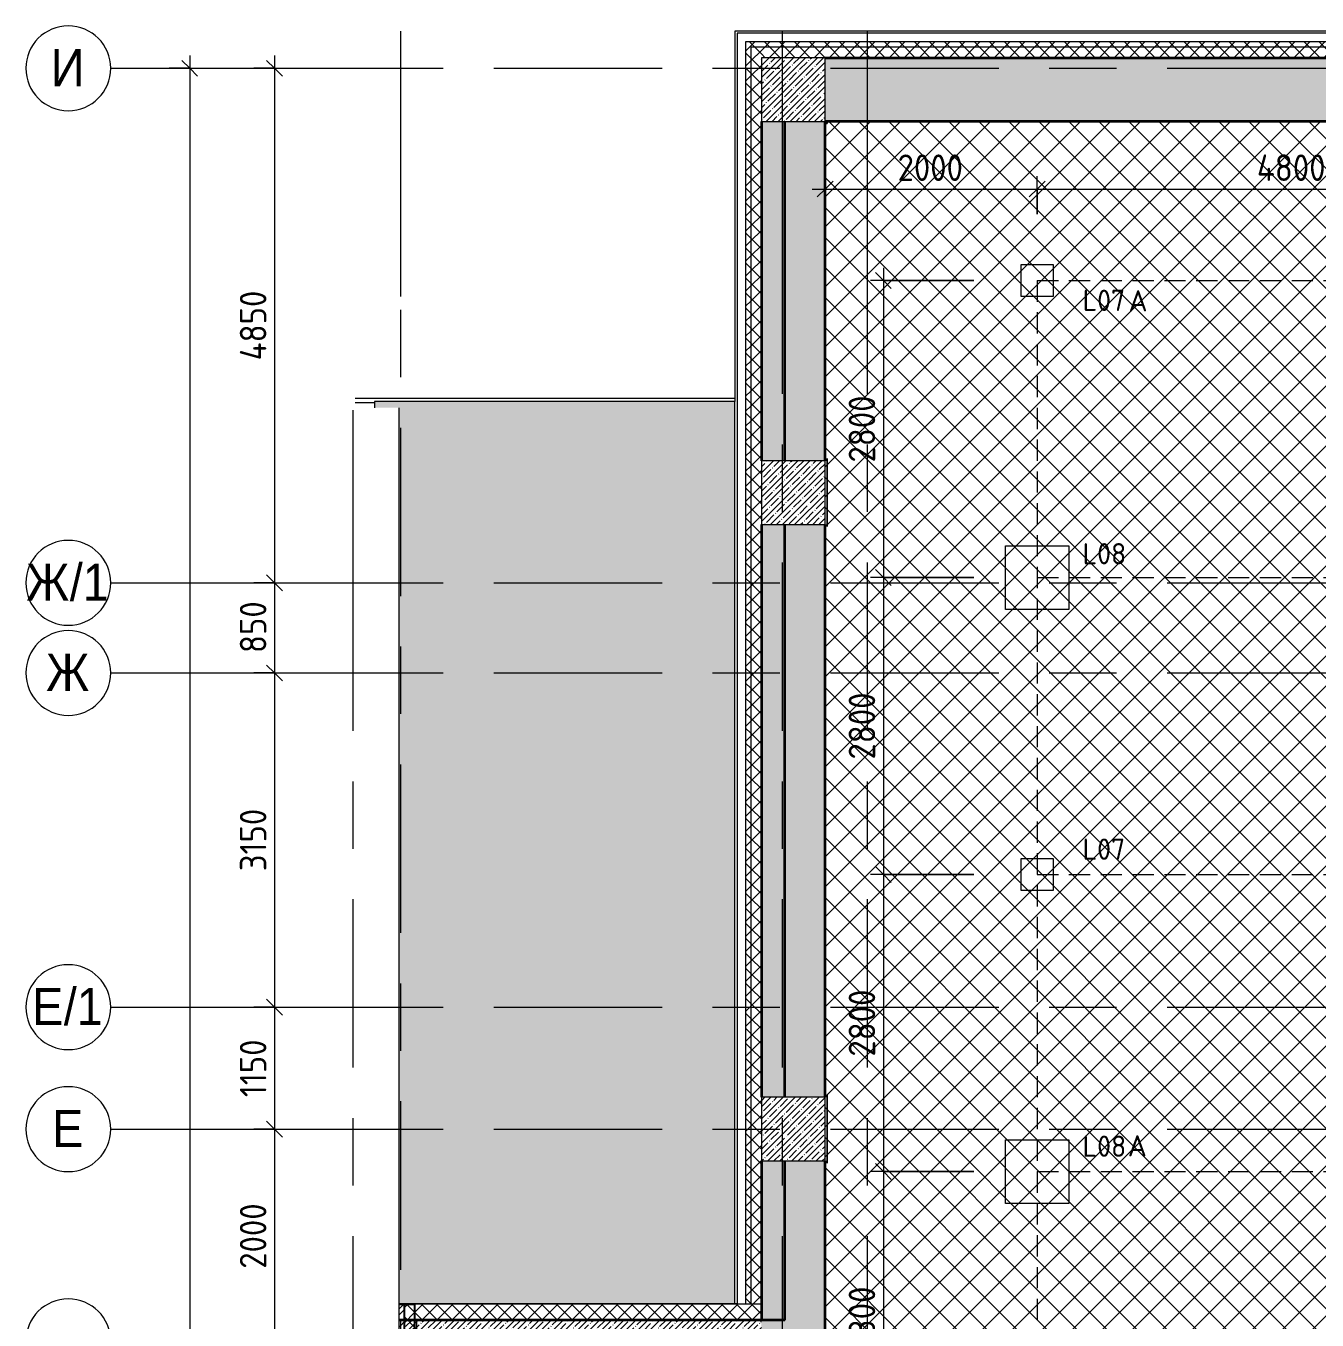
# Model space of a CAD drawing. Header units: millimetres. Extents: x 35224 to 234359, y -8553 to 29000.
# Drawn here: x 35224 to 47400, y 15200 to 27400 of the extents above; entities that cross this region are included whole.
import ezdxf

# ---------------------------------------------------------------- set-up
doc = ezdxf.new("R2010")
doc.units = ezdxf.units.MM
doc.linetypes.add('ADSK_Штрих_ш2 п1', pattern=[300, 200, -100])
doc.linetypes.add('Осевая', pattern=[3175, 635, -476.25, 1587.5, -476.25])
for name, color, linetype, lineweight in [('A-ANNO-DIMS', 7, 'Continuous', 9), ('A-ANNO-DIMS-100', 7, 'Continuous', 9), ('A-CLNG-PATT', 7, 'Continuous', 9), ('A-DETL', 7, 'Continuous', 9), ('A-DETL-1', 7, 'ADSK_Штрих_ш2 п1', 9), ('A-DETL-GENF', 7, 'Continuous', 9), ('A-GENM', 7, 'Continuous', 9), ('A-WALL', 7, 'Continuous', 9), ('E-LITE-EQPM-IDEN', 7, 'Continuous', 9), ('I-WALL', 7, 'Continuous', 9), ('S-COLS', 7, 'Continuous', 9), ('Оси', 7, 'Continuous', 9), ('Оси-1', 7, 'Continuous', 20), ('Оси-2', 7, 'Осевая', 9)]:
    doc.layers.add(name, color=color, linetype=linetype, lineweight=lineweight)
for name, color, linetype, lineweight, true_color in [('A-ANNO-NOTE', 1, 'Continuous', 9, 0xff0000), ('A-CLNG-1', 7, 'Continuous', 9, 0xc0c0c0), ('A-DETL-GENF-1', 7, 'Continuous', 9, 0xfafafa), ('A-WALL-1', 7, 'Continuous', 25, 0x3c3c3c), ('A-WALL-2', 7, 'Continuous', 13, 0x3c3c3c), ('A-WALL-3', 7, 'Continuous', 35, 0x3c3c3c), ('A-WALL-FNSH-1', 7, 'Continuous', 13, 0x3c3c3c), ('A-WALL-FNSH-2', 7, 'Continuous', 9, 0x3c3c3c), ('G-ANNO-TEXT-1', 1, 'Continuous', 9, 0xff0000)]:
    doc.layers.add(name, color=color, linetype=linetype, lineweight=lineweight, true_color=true_color)
doc.styles.add('Arial', font='arial.ttf', dxfattribs={"width": 0.9, "height": 350})
doc.styles.add('GOST Common', font='GOST_Common.ttf', dxfattribs={"height": 200})
doc.styles.add('ISOCPEUR', font='isocpeur.ttf', dxfattribs={"width": 0.9, "height": 250})
doc.styles.add('ISOCPEUR_1', font='isocpeur.ttf', dxfattribs={"height": 200})
doc.dimstyles.new('ISO-2_5_0_9К_БОЛЬШОЙ', dxfattribs={"dimscale": 304.8, "dimtxt": 248.995294, "dimasz": 0.492126, "dimexe": 0.393701, "dimexo": 0.984252, "dimgap": 0, "dimtad": 1, "dimdec": 0, "dimrnd": 10, "dimzin": 0, "dimdsep": 46, "dimtxsty": 'ISOCPEUR', "dimblk1": 'OBLIQUE', "dimblk2": 'OBLIQUE', "dimsah": 1, "dimcen": 0.09, "dimdle": 0.393701, "dimazin": 0, "dimtfac": 1, "dimtdec": 4, "dimtix": 1, "dimtmove": 0, "dimatfit": 3, "dimfxl": 1, "dimtvp": 1, "dimtolj": 1, "dimtzin": 0, "dimarcsym": 2})
doc.dimstyles.new('ISO-2_5_0_9К_БОЛЬШОЙ_2', dxfattribs={"dimscale": 304.8, "dimtxt": 248.995294, "dimasz": 0.492126, "dimexe": 0.393701, "dimexo": 0.984252, "dimgap": 0, "dimtad": 1, "dimdec": 0, "dimrnd": 10, "dimzin": 0, "dimdsep": 46, "dimtxsty": 'ISOCPEUR', "dimblk1": 'OBLIQUE', "dimblk2": 'OBLIQUE', "dimsah": 1, "dimcen": 0.09, "dimdle": 0.393701, "dimazin": 0, "dimtfac": 1, "dimtdec": 4, "dimtix": 1, "dimtmove": 2, "dimatfit": 3, "dimfxl": 1, "dimtvp": 1, "dimtolj": 1, "dimtzin": 0, "dimarcsym": 2})
pattern_1 = [(45, (0, 0), (-70.71068, 70.71068), []), (135, (0, 0), (-70.71068, -70.71068), [])]
pattern_2 = [(45, (0, 0), (-57.02463, 57.02463), []), (45, (57.025, 0), (-57.02463, 57.02463), [100.806, -20.161, 3.353, -16.808])]

# ---------------------------------------------------------------- blocks, each defined once
blk = doc.blocks.new('BSC_Колонна _Прямоугольная - 600х600-V11-План расстановки осветительного оборудования 3 этажа в осях 12-23')
at = {"layer": 'S-COLS'}
h = blk.add_hatch(dxfattribs=at)
h.set_pattern_fill('FP_7', color=256, style=0, pattern_type=2)
h.set_pattern_definition([(45, (-42460, -26800), (-57.02463, 57.02463), []), (45, (-42402.975, -26800), (-57.02463, 57.02463), [100.806, -20.161, 3.353, -16.808])])
h.paths.add_polyline_path([(-300, -300), (300, -300), (300, 300), (-300, 300)])
for p, q in [((300, 300), (-300, 300)), ((-300, 300), (-300, -300)), ((300, -300), (300, 300)), ((-300, -300), (300, -300))]:
    blk.add_line(p, q, dxfattribs=at)
blk = doc.blocks.new('BSC_Колонна _Прямоугольная - 600х600-V14-План расстановки осветительного оборудования 3 этажа в осях 12-23')
at = {"layer": 'S-COLS'}
h = blk.add_hatch(dxfattribs=at)
h.set_pattern_fill('FP_9', color=256, style=0, pattern_type=2)
h.set_pattern_definition([(45, (-42460, -17000), (-57.02463, 57.02463), []), (45, (-42402.975, -17000), (-57.02463, 57.02463), [100.806, -20.161, 3.353, -16.808])])
h.paths.add_polyline_path([(-300, -300), (300, -300), (300, 300), (-300, 300), (-300, 7)])
for p, q in [((300, 300), (-300, 300)), ((-300, 300), (-300, -300)), ((300, -300), (300, 300)), ((-300, -300), (300, -300))]:
    blk.add_line(p, q, dxfattribs=at)
blk = doc.blocks.new('BSC_Колонна _Прямоугольная - 600х600-V15-План расстановки осветительного оборудования 3 этажа в осях 12-23')
at = {"layer": 'S-COLS'}
h = blk.add_hatch(dxfattribs=at)
h.set_pattern_fill('FP_10', color=256, style=0, pattern_type=2)
h.set_pattern_definition([(45, (-42460, -23000), (-57.02463, 57.02463), []), (45, (-42402.975, -23000), (-57.02463, 57.02463), [100.806, -20.161, 3.353, -16.808])])
h.paths.add_polyline_path([(-300, -300), (300, -300), (300, 300), (-300, 300), (-300, 54)])
for p, q in [((300, 300), (-300, 300)), ((-300, 300), (-300, -300)), ((300, -300), (300, 300)), ((-300, -300), (300, -300))]:
    blk.add_line(p, q, dxfattribs=at)
blk = doc.blocks.new('парапет10 - парапет-22960140-План расстановки осветительного оборудования 3 этажа в осях 12-23')
at = {"layer": 'A-GENM'}
for p, q in [((41910, 23888), (38329, 23888)), ((38329, 23851), (38510, 23851))]:
    blk.add_line(p, q, dxfattribs=at)
blk = doc.blocks.new('DET_L_Линия разрыва - М100-30654842-План расстановки осветительного оборудования 3 этажа в осях 12-23')
at = {"layer": 'A-DETL-GENF'}
blk.add_line((11740, 0), (0, 0), dxfattribs=at)
blk = doc.blocks.new('Ось сетки - D8-29747960-План расстановки осветительного оборудования 3 этажа в осях 12-23')
at = {"layer": 'Оси-1'}
for start, end in [(360, 180), (180, 360)]:
    blk.add_arc((0, 0), 4, start, end, dxfattribs=at)
blk = doc.blocks.new('DIMBLOCK20-План расстановки осветительного оборудования 3 этажа в осях 12-23')
at = {"layer": 'A-ANNO-DIMS-100'}
for p, q in [((42760, 25668), (42760, 25982)), ((44760, 25625), (44760, 25982)), ((42640, 25862), (44760, 25862)), ((42760, 25862), (42760, 25668)), ((44760, 25862), (44760, 25625))]:
    blk.add_line(p, q, dxfattribs=at)
at = {"layer": 'A-ANNO-DIMS-100', "lineweight": 20}
for p, q in [((42760, 25862), (42835, 25937)), ((44760, 25862), (44835, 25937)), ((42760, 25862), (42685, 25787)), ((44760, 25862), (44685, 25787))]:
    blk.add_line(p, q, dxfattribs=at)
at = {"layer": 'A-ANNO-DIMS-100', "color": 0, "insert": (43444, 26188), "char_height": 250, "width": 758.48, "attachment_point": 1, "line_spacing_factor": 1.149209, "style": 'ISOCPEUR'}
blk.add_mtext('2000', dxfattribs=at)
blk = doc.blocks.new('_Oblique')
at = {"color": 0, "linetype": 'ByBlock', "lineweight": -2}
blk.add_line((-0.5, -0.5), (0.5, 0.5), dxfattribs=at)
blk = doc.blocks.new('DIMBLOCK21-План расстановки осветительного оборудования 3 этажа в осях 12-23')
at = {"layer": 'A-ANNO-DIMS-100'}
for p, q in [((44760, 25625), (44760, 25982)), ((49560, 25300), (49560, 25982)), ((44760, 25862), (49560, 25862)), ((44760, 25862), (44760, 25625)), ((49560, 25862), (49560, 25300))]:
    blk.add_line(p, q, dxfattribs=at)
at = {"layer": 'A-ANNO-DIMS-100', "lineweight": 20}
for p, q in [((44760, 25862), (44835, 25937)), ((49560, 25862), (49635, 25937)), ((44760, 25862), (44685, 25787)), ((49560, 25862), (49485, 25787))]:
    blk.add_line(p, q, dxfattribs=at)
at = {"layer": 'A-ANNO-DIMS-100', "color": 0, "insert": (46832, 26188), "char_height": 250, "width": 787.21, "attachment_point": 1, "line_spacing_factor": 1.149209, "style": 'ISOCPEUR'}
blk.add_mtext('4800', dxfattribs=at)
blk = doc.blocks.new('DIMBLOCK25-План расстановки осветительного оборудования 3 этажа в осях 12-23')
at = {"layer": 'A-ANNO-DIMS-100', "lineweight": 20}
for p, q in [((43310, 25000), (43235, 25075)), ((43310, 25000), (43385, 24925)), ((43310, 22200), (43235, 22275)), ((43310, 22200), (43385, 22125))]:
    blk.add_line(p, q, dxfattribs=at)
at = {"layer": 'A-ANNO-DIMS-100'}
for p, q in [((43310, 25120), (43310, 22200)), ((44162, 25000), (43190, 25000)), ((43310, 25000), (44162, 25000)), ((44162, 22200), (43190, 22200)), ((43310, 22200), (44162, 22200))]:
    blk.add_line(p, q, dxfattribs=at)
at = {"layer": 'A-ANNO-DIMS-100', "color": 0, "insert": (42983, 23284), "char_height": 250, "width": 758.48, "attachment_point": 1, "rotation": 90, "line_spacing_factor": 1.149209, "style": 'ISOCPEUR'}
blk.add_mtext('2800', dxfattribs=at)
blk = doc.blocks.new('DIMBLOCK26-План расстановки осветительного оборудования 3 этажа в осях 12-23')
at = {"layer": 'A-ANNO-DIMS-100', "lineweight": 20}
for p, q in [((43310, 22200), (43235, 22275)), ((43310, 22200), (43385, 22125)), ((43310, 19400), (43235, 19475)), ((43310, 19400), (43385, 19325))]:
    blk.add_line(p, q, dxfattribs=at)
at = {"layer": 'A-ANNO-DIMS-100'}
for p, q in [((44162, 22200), (43190, 22200)), ((43310, 22200), (43310, 19400)), ((43310, 22200), (44162, 22200)), ((44162, 19400), (43190, 19400)), ((43310, 19400), (44162, 19400))]:
    blk.add_line(p, q, dxfattribs=at)
at = {"layer": 'A-ANNO-DIMS-100', "color": 0, "insert": (42983, 20484), "char_height": 250, "width": 758.48, "attachment_point": 1, "rotation": 90, "line_spacing_factor": 1.149209, "style": 'ISOCPEUR'}
blk.add_mtext('2800', dxfattribs=at)
blk = doc.blocks.new('DIMBLOCK27-План расстановки осветительного оборудования 3 этажа в осях 12-23')
at = {"layer": 'A-ANNO-DIMS-100'}
for p, q in [((44162, 19400), (43190, 19400)), ((43310, 19400), (43310, 16600)), ((43310, 19400), (44162, 19400)), ((44162, 16600), (43190, 16600)), ((43310, 16600), (44162, 16600))]:
    blk.add_line(p, q, dxfattribs=at)
at = {"layer": 'A-ANNO-DIMS-100', "lineweight": 20}
for p, q in [((43310, 19400), (43235, 19475)), ((43310, 19400), (43385, 19325)), ((43310, 16600), (43235, 16675)), ((43310, 16600), (43385, 16525))]:
    blk.add_line(p, q, dxfattribs=at)
at = {"layer": 'A-ANNO-DIMS-100', "color": 0, "insert": (42983, 17684), "char_height": 250, "width": 758.48, "attachment_point": 1, "rotation": 90, "line_spacing_factor": 1.149209, "style": 'ISOCPEUR'}
blk.add_mtext('2800', dxfattribs=at)
blk = doc.blocks.new('DIMBLOCK28-План расстановки осветительного оборудования 3 этажа в осях 12-23')
at = {"layer": 'A-ANNO-DIMS-100'}
for p, q in [((44162, 16600), (43190, 16600)), ((43310, 16600), (43310, 13800)), ((43310, 16600), (44162, 16600)), ((44162, 13800), (43190, 13800)), ((43310, 13800), (44162, 13800))]:
    blk.add_line(p, q, dxfattribs=at)
at = {"layer": 'A-ANNO-DIMS-100', "lineweight": 20}
for p, q in [((43310, 16600), (43235, 16675)), ((43310, 16600), (43385, 16525)), ((43310, 13800), (43235, 13875)), ((43310, 13800), (43385, 13725))]:
    blk.add_line(p, q, dxfattribs=at)
at = {"layer": 'A-ANNO-DIMS-100', "color": 0, "insert": (42983, 14884), "char_height": 250, "width": 758.48, "attachment_point": 1, "rotation": 90, "line_spacing_factor": 1.149209, "style": 'ISOCPEUR'}
blk.add_mtext('2800', dxfattribs=at)
blk = doc.blocks.new('DIMBLOCK53-План расстановки осветительного оборудования 3 этажа в осях 12-23')
at = {"layer": 'A-ANNO-DIMS-100'}
for p, q in [((37569, 27120), (37569, 22150)), ((37375, 27000), (37689, 27000)), ((37569, 27000), (37375, 27000)), ((37375, 22150), (37689, 22150)), ((37569, 22150), (37375, 22150))]:
    blk.add_line(p, q, dxfattribs=at)
at = {"layer": 'A-ANNO-DIMS-100', "lineweight": 20}
for p, q in [((37569, 27000), (37494, 27075)), ((37569, 27000), (37644, 26925)), ((37569, 22150), (37494, 22225)), ((37569, 22150), (37644, 22075))]:
    blk.add_line(p, q, dxfattribs=at)
at = {"layer": 'A-ANNO-DIMS-100', "color": 0, "insert": (37242, 24247), "char_height": 250, "width": 787.21, "attachment_point": 1, "rotation": 90, "line_spacing_factor": 1.149209, "style": 'ISOCPEUR'}
blk.add_mtext('4850', dxfattribs=at)
blk = doc.blocks.new('DIMBLOCK54-План расстановки осветительного оборудования 3 этажа в осях 12-23')
at = {"layer": 'A-ANNO-DIMS-100', "lineweight": 20}
for p, q in [((37569, 22150), (37494, 22225)), ((37569, 22150), (37644, 22075)), ((37569, 21300), (37494, 21375)), ((37569, 21300), (37644, 21225))]:
    blk.add_line(p, q, dxfattribs=at)
at = {"layer": 'A-ANNO-DIMS-100'}
for p, q in [((37375, 22150), (37689, 22150)), ((37569, 22150), (37375, 22150)), ((37569, 22150), (37569, 21300)), ((37375, 21300), (37689, 21300)), ((37569, 21300), (37375, 21300))]:
    blk.add_line(p, q, dxfattribs=at)
at = {"layer": 'A-ANNO-DIMS-100', "color": 0, "insert": (37242, 21488), "char_height": 250, "width": 568.86, "attachment_point": 1, "rotation": 90, "line_spacing_factor": 1.149209, "style": 'ISOCPEUR'}
blk.add_mtext('850', dxfattribs=at)
blk = doc.blocks.new('DIMBLOCK55-План расстановки осветительного оборудования 3 этажа в осях 12-23')
at = {"layer": 'A-ANNO-DIMS-100', "lineweight": 20}
for p, q in [((37569, 21300), (37494, 21375)), ((37569, 21300), (37644, 21225)), ((37569, 18150), (37494, 18225)), ((37569, 18150), (37644, 18075))]:
    blk.add_line(p, q, dxfattribs=at)
at = {"layer": 'A-ANNO-DIMS-100'}
for p, q in [((37375, 21300), (37689, 21300)), ((37569, 21300), (37375, 21300)), ((37569, 21300), (37569, 18150)), ((37375, 18150), (37689, 18150)), ((37569, 18150), (37375, 18150))]:
    blk.add_line(p, q, dxfattribs=at)
at = {"layer": 'A-ANNO-DIMS-100', "color": 0, "insert": (37242, 19431), "char_height": 250, "width": 706.76, "attachment_point": 1, "rotation": 90, "line_spacing_factor": 1.149209, "style": 'ISOCPEUR'}
blk.add_mtext('3150', dxfattribs=at)
blk = doc.blocks.new('DIMBLOCK56-План расстановки осветительного оборудования 3 этажа в осях 12-23')
at = {"layer": 'A-ANNO-DIMS-100', "lineweight": 20}
for p, q in [((37569, 18150), (37494, 18225)), ((37569, 18150), (37644, 18075)), ((37569, 17000), (37494, 17075)), ((37569, 17000), (37644, 16925))]:
    blk.add_line(p, q, dxfattribs=at)
at = {"layer": 'A-ANNO-DIMS-100'}
for p, q in [((37375, 18150), (37689, 18150)), ((37569, 18150), (37375, 18150)), ((37569, 18150), (37569, 17000)), ((37375, 17000), (37689, 17000)), ((37569, 17000), (37375, 17000))]:
    blk.add_line(p, q, dxfattribs=at)
at = {"layer": 'A-ANNO-DIMS-100', "color": 0, "insert": (37242, 17302), "char_height": 250, "width": 655.05, "attachment_point": 1, "rotation": 90, "line_spacing_factor": 1.149209, "style": 'ISOCPEUR'}
blk.add_mtext('1150', dxfattribs=at)
blk = doc.blocks.new('DIMBLOCK57-План расстановки осветительного оборудования 3 этажа в осях 12-23')
at = {"layer": 'A-ANNO-DIMS-100'}
for p, q in [((37375, 17000), (37689, 17000)), ((37569, 17000), (37375, 17000)), ((37569, 17000), (37569, 15000)), ((37375, 15000), (37689, 15000)), ((37569, 15000), (37375, 15000))]:
    blk.add_line(p, q, dxfattribs=at)
at = {"layer": 'A-ANNO-DIMS-100', "lineweight": 20}
for p, q in [((37569, 17000), (37494, 17075)), ((37569, 17000), (37644, 16925)), ((37569, 15000), (37494, 15075)), ((37569, 15000), (37644, 14925))]:
    blk.add_line(p, q, dxfattribs=at)
at = {"layer": 'A-ANNO-DIMS-100', "color": 0, "insert": (37242, 15684), "char_height": 250, "width": 758.48, "attachment_point": 1, "rotation": 90, "line_spacing_factor": 1.149209, "style": 'ISOCPEUR'}
blk.add_mtext('2000', dxfattribs=at)
blk = doc.blocks.new('DIMBLOCK65-План расстановки осветительного оборудования 3 этажа в осях 12-23')
at = {"layer": 'A-ANNO-DIMS-100'}
for p, q in [((36769, 27120), (36769, -120)), ((36575, 27000), (36889, 27000)), ((36769, 27000), (36575, 27000)), ((36575, 0), (36889, 0)), ((36769, 0), (36575, 0))]:
    blk.add_line(p, q, dxfattribs=at)
at = {"layer": 'A-ANNO-DIMS-100', "lineweight": 20}
for p, q in [((36769, 27000), (36694, 27075)), ((36769, 27000), (36844, 26925)), ((36769, 0), (36694, 75)), ((36769, 0), (36844, -75))]:
    blk.add_line(p, q, dxfattribs=at)
at = {"layer": 'A-ANNO-DIMS-100', "color": 0, "insert": (36442, 13795), "char_height": 250, "width": 948.1, "attachment_point": 1, "rotation": 90, "line_spacing_factor": 1.149209, "style": 'ISOCPEUR'}
blk.add_mtext('27000', dxfattribs=at)

msp = doc.modelspace()

# ---------------------------------------------------------------- hatches: boundary and pattern name
at = {"layer": 'A-CLNG-PATT'}
h = msp.add_hatch(dxfattribs=at)
h.set_pattern_fill('FP_50', color=256, style=0, pattern_type=2)
h.set_pattern_definition([(45, (0, 0), (-141.42136, 141.42136), []), (135, (0, 0), (-141.42136, -141.42136), [])])
h.paths.add_polyline_path([(66122.1, 12300), (66122.1, 26500), (42760, 26500), (42760, 12300), (65951.5, 12300)])
h.paths.add_polyline_path([(61160, 14457), (60960, 14457), (60960, 14657), (61160, 14657)])
h.paths.add_polyline_path([(62160, 14457), (61960, 14457), (61960, 14657), (62160, 14657)])
h.paths.add_polyline_path([(55160, 14457), (54960, 14457), (54960, 14657), (55160, 14657)])
h.paths.add_polyline_path([(53960, 14457), (53960, 14657), (54160, 14657), (54160, 14457)])
at = {"layer": 'A-DETL-GENF-1'}
h = msp.add_hatch(color=256, dxfattribs=at)
h.paths.add_polyline_path([(79036, -258), (84829.7, -258), (84829.7, 3300), (75858, 3300), (75858, -258), (76128.3, -258)])
h.paths.add_polyline_path([(41910, 15358), (41910, 23858), (38510, 23858), (38510, 23799.7), (38742.7, 23799.7), (38742.7, 15358), (41236.2, 15358)])
h.paths.add_polyline_path([(74674.5, 15650), (84500.7, 15650), (84500.7, 18590), (74040, 18590), (74040, 15650)])
at = {"layer": 'A-WALL'}
h = msp.add_hatch(dxfattribs=at)
h.set_pattern_fill('FP_3', color=256, style=0, pattern_type=2)
h.set_pattern_definition(pattern_1)
h.paths.add_polyline_path([(42010, 15350), (42060, 15350), (42060, 27250), (42010, 27250), (42010, 15358)])
h = msp.add_hatch(dxfattribs=at)
h.set_pattern_fill('FP_3', color=256, style=0, pattern_type=2)
h.set_pattern_definition(pattern_1)
h.paths.add_polyline_path([(84487.9, 27200), (84500.7, 27200), (84500.7, 27250), (42060, 27250), (42060, 27200), (84124.4, 27200)])
h = msp.add_hatch(dxfattribs=at)
h.set_pattern_fill('FP_3', color=256, style=0, pattern_type=2)
h.set_pattern_definition(pattern_1)
h.paths.add_polyline_path([(42160, 15350), (42160, 27200), (42060, 27200), (42060, 15350)])
h = msp.add_hatch(dxfattribs=at)
h.set_pattern_fill('FP_3', color=256, style=0, pattern_type=2)
h.set_pattern_definition(pattern_1)
h.paths.add_polyline_path([(84487.9, 27100), (84500.7, 27100), (84500.7, 27200), (42160, 27200), (42160, 27100), (84124.4, 27100)])
h = msp.add_hatch(dxfattribs=at)
h.set_pattern_fill('FP_3', color=256, style=0, pattern_type=2)
h.set_pattern_definition(pattern_1)
h.paths.add_polyline_path([(38989.8, 15200), (42160, 15200), (42160, 15350), (38890, 15350), (38890, 15200), (38910, 15200)])
at = {"layer": 'I-WALL'}
h = msp.add_hatch(dxfattribs=at)
h.set_pattern_fill('FP_1', color=256, style=0, pattern_type=2)
h.set_pattern_definition(pattern_2)
h.paths.add_polyline_path([(66122.1, 26500), (66123.1, 26658.1), (66760, 26658.1), (66760, 27100), (42760, 27100), (42760, 26500), (65951.5, 26500)])
h = msp.add_hatch(dxfattribs=at)
h.set_pattern_fill('FP_1', color=256, style=0, pattern_type=2)
h.set_pattern_definition(pattern_2)
h.paths.add_polyline_path([(42380, 15200), (42380, 16700), (42160, 16700), (42160, 15200)])
h.paths.add_polyline_path([(42160, 17300), (42380, 17300), (42380, 22700), (42160, 22700), (42160, 20462.4)])
h.paths.add_polyline_path([(42160, 23300), (42380, 23300), (42380, 26500), (42160, 26500), (42160, 23486.2)])
h = msp.add_hatch(dxfattribs=at)
h.set_pattern_fill('FP_1', color=256, style=0, pattern_type=2)
h.set_pattern_definition(pattern_2)
h.paths.add_polyline_path([(42160, 12300), (42760, 12300), (42760, 16700), (42160, 16700), (42160, 13550.7)])
h.paths.add_polyline_path([(42760, 17300), (42760, 22700), (42160, 22700), (42160, 17300), (42271.7, 17300)])
h.paths.add_polyline_path([(42690.1, 23300), (42760, 23300), (42760, 26500), (42160, 26500), (42160, 23300), (42590.9, 23300)])
h = msp.add_hatch(dxfattribs=at)
h.set_pattern_fill('FP_5', color=256, style=0, pattern_type=2)
h.set_pattern_definition([(45, (0, 0), (-85.5366, 85.5366), []), (45, (57.02, 0), (-85.5366, 85.5366), [])])
h.paths.add_polyline_path([(38742.7, 120), (38790, 120), (38790, 11783.5), (38540, 11658.5), (38540, 11561.2), (38742.7, 11459.9), (38742.7, 159.2)])
h.paths.add_polyline_path([(38790, 12036.2), (38790, 14980), (38742.7, 14980), (38743, 12059.7)])
h.paths.add_polyline_path([(38790, 15200), (38790, 15350), (38742.7, 15350), (38742.7, 15200)])
h = msp.add_hatch(dxfattribs=at)
h.set_pattern_fill('FP_3', color=256, style=0, pattern_type=2)
h.set_pattern_definition(pattern_1)
h.paths.add_polyline_path([(38790, 120), (38890, 120), (38890, 11833.5), (38790, 11783.5), (38790, 159.2)])
h.paths.add_polyline_path([(38890, 11986.2), (38890, 15350), (38790, 15350), (38790, 12036.2), (38868.8, 11996.8)])
h = msp.add_hatch(dxfattribs=at)
h.set_pattern_fill('FP_1', color=256, style=0, pattern_type=2)
h.set_pattern_definition(pattern_2)
h.paths.add_polyline_path([(39055.5, 14980), (42160, 14980), (42160, 15200), (38742.7, 15200), (38742.7, 14980), (38790, 14980)])

# ---------------------------------------------------------------- linework, layer by layer
at = {"layer": 'A-ANNO-NOTE'}
for p, q in [((44610, 25150), (44910, 25150)), ((44610, 24850), (44610, 25150)), ((44910, 25150), (44910, 24850)), ((44910, 24850), (44610, 24850)), ((44460, 22500), (45060, 22500)), ((44460, 21900), (44460, 22500)), ((45060, 22500), (45060, 21900)), ((45060, 21900), (44460, 21900)), ((44610, 19550), (44910, 19550)), ((44610, 19250), (44610, 19550)), ((44910, 19550), (44910, 19250)), ((44910, 19250), (44610, 19250)), ((44460, 16900), (45060, 16900)), ((44460, 16300), (44460, 16900)), ((45060, 16900), (45060, 16300)), ((45060, 16300), (44460, 16300))]:
    msp.add_line(p, q, dxfattribs=at)
at = {"layer": 'A-CLNG-1'}
msp.add_line((42760, 16700), (42760, 23300), dxfattribs=at)
at = {"layer": 'A-DETL'}
for p, q in [((41910, 23858), (38510, 23858)), ((38510, 23858), (38510, 23799.7)), ((41910, 15358), (41910, 23858)), ((38742.7, 15358), (41910, 15358))]:
    msp.add_line(p, q, dxfattribs=at)
at = {"layer": 'A-DETL-1'}
for p, q in [((44760, 25000), (63960, 25000)), ((44760, 25000), (44760, 13800)), ((44760, 22200), (63960, 22200)), ((44760, 19400), (63960, 19400)), ((44760, 16600), (63960, 16600))]:
    msp.add_line(p, q, dxfattribs=at)
at = {"layer": 'A-WALL'}
for p, q in [((42010, 27250), (42010, 15350)), ((84500.7, 27250), (42010, 27250)), ((42060, 27200), (42060, 15350)), ((84500.7, 27200), (42060, 27200)), ((42160, 15350), (38890, 15350)), ((41910, 15358), (41930, 15358)), ((41930, 15353), (41930, 15350))]:
    msp.add_line(p, q, dxfattribs=at)
at = {"layer": 'A-WALL-1'}
for p, q in [((38742.7, 15350), (38890, 15350)), ((38790, 15350), (38790, 12036.2)), ((38890, 15350), (38890, 11986.2))]:
    msp.add_line(p, q, dxfattribs=at)
at = {"layer": 'A-WALL-2'}
for p, q in [((41930, 27330), (41930, 15353)), ((84500.7, 27330), (41930, 27330))]:
    msp.add_line(p, q, dxfattribs=at)
at = {"layer": 'A-WALL-3'}
for p, q in [((42760, 27100), (66760, 27100)), ((42160, 26500), (42160, 23300)), ((42160, 26500), (42160, 23300)), ((42380, 23300), (42380, 26500)), ((66122.1, 26500), (42760, 26500)), ((42760, 23300), (42760, 26500)), ((42160, 22700), (42160, 17300)), ((42160, 22700), (42160, 17300)), ((42380, 17300), (42380, 22700)), ((42760, 17300), (42760, 22700)), ((42160, 16700), (42160, 15200)), ((42160, 16700), (42160, 15200)), ((42380, 15200), (42380, 16700)), ((42760, 12300), (42760, 16700)), ((42380, 15200), (38742.7, 15200))]:
    msp.add_line(p, q, dxfattribs=at)
at = {"layer": 'A-WALL-FNSH-1'}
for p, q in [((42780, 26480), (42760, 26480)), ((42760, 26479), (42781, 26479)), ((42780, 26500), (42780, 26480)), ((42781, 26479), (42781, 26500)), ((41930, 15353), (38742.7, 15353)), ((38910, 11976.2), (38910, 15200))]:
    msp.add_line(p, q, dxfattribs=at)
at = {"layer": 'A-WALL-FNSH-2'}
for p, q in [((84500.7, 27350), (41910, 27350)), ((41910, 27350), (41910, 23858))]:
    msp.add_line(p, q, dxfattribs=at)
at = {"layer": 'I-WALL'}
for p, q in [((42780, 22680), (42780, 23321)), ((42781, 23321), (42780, 23321)), ((42781, 23321), (42781, 22680)), ((42780, 22680), (42781, 22680)), ((42780, 16680), (42780, 17321)), ((42781, 17321), (42780, 17321)), ((42781, 17321), (42781, 16680)), ((42780, 16680), (42781, 16680))]:
    msp.add_line(p, q, dxfattribs=at)
at = {"layer": 'Оси'}
for p, q in [((38760, 24850), (38760, 27350)), ((42360, 24850), (42360, 27350)), ((43160, 24850), (43160, 27350)), ((36024.2, 27000), (38524.2, 27000)), ((38310, 21277.7), (38310, 23777.7)), ((36024.2, 22150), (38524.2, 22150)), ((36024.2, 21300), (38524.2, 21300)), ((36024.2, 18150), (38524.2, 18150)), ((36024.2, 17000), (38524.2, 17000))]:
    msp.add_line(p, q, dxfattribs=at)
at = {"layer": 'Оси-2'}
for p, q in [((38524.2, 27000), (82250, 27000)), ((38760, 1863.7), (38760, 24850)), ((42360, 593.7), (42360, 24850)), ((43160, 593.7), (43160, 24850)), ((38524.2, 22150), (82250, 22150)), ((38310, 593.7), (38310, 21277.7)), ((38524.2, 21300), (82250, 21300)), ((38524.2, 18150), (82250, 18150)), ((38524.2, 17000), (82250, 17000))]:
    msp.add_line(p, q, dxfattribs=at)

# ---------------------------------------------------------------- block references
at = {"layer": 'A-DETL-GENF', "rotation": 270.0000000000003}
msp.add_blockref('DET_L_Линия разрыва - М100-30654842-План расстановки осветительного оборудования 3 этажа в осях 12-23', (38742.7, 23799.7), dxfattribs=at)
at = {"layer": 'A-GENM'}
msp.add_blockref('парапет10 - парапет-22960140-План расстановки осветительного оборудования 3 этажа в осях 12-23', (0, 0), dxfattribs=at)
at = {"layer": 'S-COLS'}
for name, p in [('BSC_Колонна _Прямоугольная - 600х600-V11-План расстановки осветительного оборудования 3 этажа в осях 12-23', (42460, 26800)), ('BSC_Колонна _Прямоугольная - 600х600-V15-План расстановки осветительного оборудования 3 этажа в осях 12-23', (42460, 23000)), ('BSC_Колонна _Прямоугольная - 600х600-V14-План расстановки осветительного оборудования 3 этажа в осях 12-23', (42460, 17000))]:
    msp.add_blockref(name, p, dxfattribs=at)
at = {"layer": 'Оси-1', "xscale": 99.99999999999993, "yscale": 99.99999999999993, "zscale": 99.99999999999993, "rotation": 269.9999999999994}
for p in [(35624.2, 27000), (35624.2, 22150), (35624.2, 21300), (35624.2, 18150), (35624.2, 17000), (35624.2, 15000)]:
    msp.add_blockref('Ось сетки - D8-29747960-План расстановки осветительного оборудования 3 этажа в осях 12-23', p, dxfattribs=at)

# ---------------------------------------------------------------- texts
at = {"layer": 'E-LITE-EQPM-IDEN', "char_height": 200, "width": 529.114, "attachment_point": 1, "style": 'GOST Common'}
for s, insert in [('L07', (45188.3, 24913.1)), ('L08', (45188.3, 22524.4)), ('L07', (45188.3, 19739.3)), ('L08', (45188.3, 16939.3))]:
    msp.add_mtext(s, dxfattribs=dict(at, insert=insert))
at = {"layer": 'G-ANNO-TEXT-1', "char_height": 200, "width": 224.472, "attachment_point": 1, "style": 'ISOCPEUR_1'}
for insert in [(45621.7, 24908.2), (45614.7, 16943.3)]:
    msp.add_mtext('\\fISOCPEUR|b0|i0|c204|p34|;А', dxfattribs=dict(at, insert=insert))
at = {"layer": 'Оси', "char_height": 350, "attachment_point": 1, "style": 'Arial'}
for s, insert, width in [('\\fArial|b0|i0|c204|p34|;\\W.9;И', (35459.7, 27181), 389.62), ('\\fArial|b0|i0|c204|p34|;\\W.9;Ж', (35227.5, 22331), 497.848), ('/1', (35638.3, 22331), 454.557), ('\\fArial|b0|i0|c204|p34|;\\W.9;Ж', (35415.1, 21481), 497.848), ('\\fArial|b0|i0|c204|p34|;\\W.9;Е', (35284.2, 18331), 360.759), ('/1', (35581.9, 18331), 454.557), ('\\fArial|b0|i0|c204|p34|;\\W.9;Е', (35471.4, 17181), 360.759)]:
    msp.add_mtext(s, dxfattribs=dict(at, insert=insert, width=width))

# ---------------------------------------------------------------- dimensions: what is measured, and where the dimension line sits
at = {"layer": 'A-ANNO-DIMS'}
dim = msp.add_linear_dim(base=(36769.1, 0), p1=(36875.1, 27000), p2=(36875.1, 0), angle=90, dimstyle='ISO-2_5_0_9К_БОЛЬШОЙ_2', override={"dimpost": '<>', "dimfxl": 26999.999823}, dxfattribs=at)
dim.commit()
dim.dimension.update_dxf_attribs({"geometry": 'DIMBLOCK65-План расстановки осветительного оборудования 3 этажа в осях 12-23', "text_midpoint": (36609.1, 14269.3), "dimtype": 160, "text_rotation": 90})
for base, p1, p2, override, picture, middle in [((37569.1, 22150), (37675.1, 27000), (37675.1, 22150), {"dimpost": '<>', "dimfxl": 4849.999753}, 'DIMBLOCK53-План расстановки осветительного оборудования 3 этажа в осях 12-23', (37444.1, 24575)), ((43310, 22200), (44462.5, 25000), (44462.5, 22200), {"dimpost": '<>', "dimfxl": 2800}, 'DIMBLOCK25-План расстановки осветительного оборудования 3 этажа в осях 12-23', (43185, 23600)), ((37569.1, 21300), (37675.1, 22150), (37675.1, 21300), {"dimpost": '<>', "dimfxl": 850}, 'DIMBLOCK54-План расстановки осветительного оборудования 3 этажа в осях 12-23', (37444.1, 21725)), ((43310, 19400), (44462.5, 22200), (44462.5, 19400), {"dimpost": '<>', "dimfxl": 2800}, 'DIMBLOCK26-План расстановки осветительного оборудования 3 этажа в осях 12-23', (43185, 20800)), ((37569.1, 18150), (37675.1, 21300), (37675.1, 18150), {"dimpost": '<>', "dimfxl": 3150}, 'DIMBLOCK55-План расстановки осветительного оборудования 3 этажа в осях 12-23', (37444.1, 19725)), ((43310, 16600), (44462.5, 19400), (44462.5, 16600), {"dimpost": '<>', "dimfxl": 2800}, 'DIMBLOCK27-План расстановки осветительного оборудования 3 этажа в осях 12-23', (43185, 18000)), ((37569.1, 17000), (37675.1, 18150), (37675.1, 17000), {"dimpost": '<>', "dimfxl": 1150}, 'DIMBLOCK56-План расстановки осветительного оборудования 3 этажа в осях 12-23', (37444.1, 17575)), ((37569.1, 15000), (37675.1, 17000), (37675.1, 15000), {"dimpost": '<>', "dimfxl": 2000.000075}, 'DIMBLOCK57-План расстановки осветительного оборудования 3 этажа в осях 12-23', (37444.1, 16000)), ((43310, 13800), (44462.5, 16600), (44462.5, 13800), {"dimpost": '<>', "dimfxl": 2800}, 'DIMBLOCK28-План расстановки осветительного оборудования 3 этажа в осях 12-23', (43185, 15200))]:
    dim = msp.add_linear_dim(base=base, p1=p1, p2=p2, angle=90, dimstyle='ISO-2_5_0_9К_БОЛЬШОЙ', override=override, dxfattribs=at)
    dim.commit()
    dim.dimension.update_dxf_attribs({"geometry": picture, "text_midpoint": middle})
for base, p1, p2, override, picture, middle in [((44760, 25861.8), (42760, 25967.8), (44760, 25325.4), {"dimpost": '<>', "dimfxl": 2100.654797}, 'DIMBLOCK20-План расстановки осветительного оборудования 3 этажа в осях 12-23', (43760, 25986.8)), ((49560, 25861.8), (44760, 25325.4), (49560, 25000), {"dimpost": '<>', "dimfxl": 4811.015845}, 'DIMBLOCK21-План расстановки осветительного оборудования 3 этажа в осях 12-23', (47160, 25986.8))]:
    dim = msp.add_linear_dim(base=base, p1=p1, p2=p2, dimstyle='ISO-2_5_0_9К_БОЛЬШОЙ', override=override, dxfattribs=at)
    dim.commit()
    dim.dimension.update_dxf_attribs({"geometry": picture, "text_midpoint": middle})

doc.saveas('drawing.dxf')
